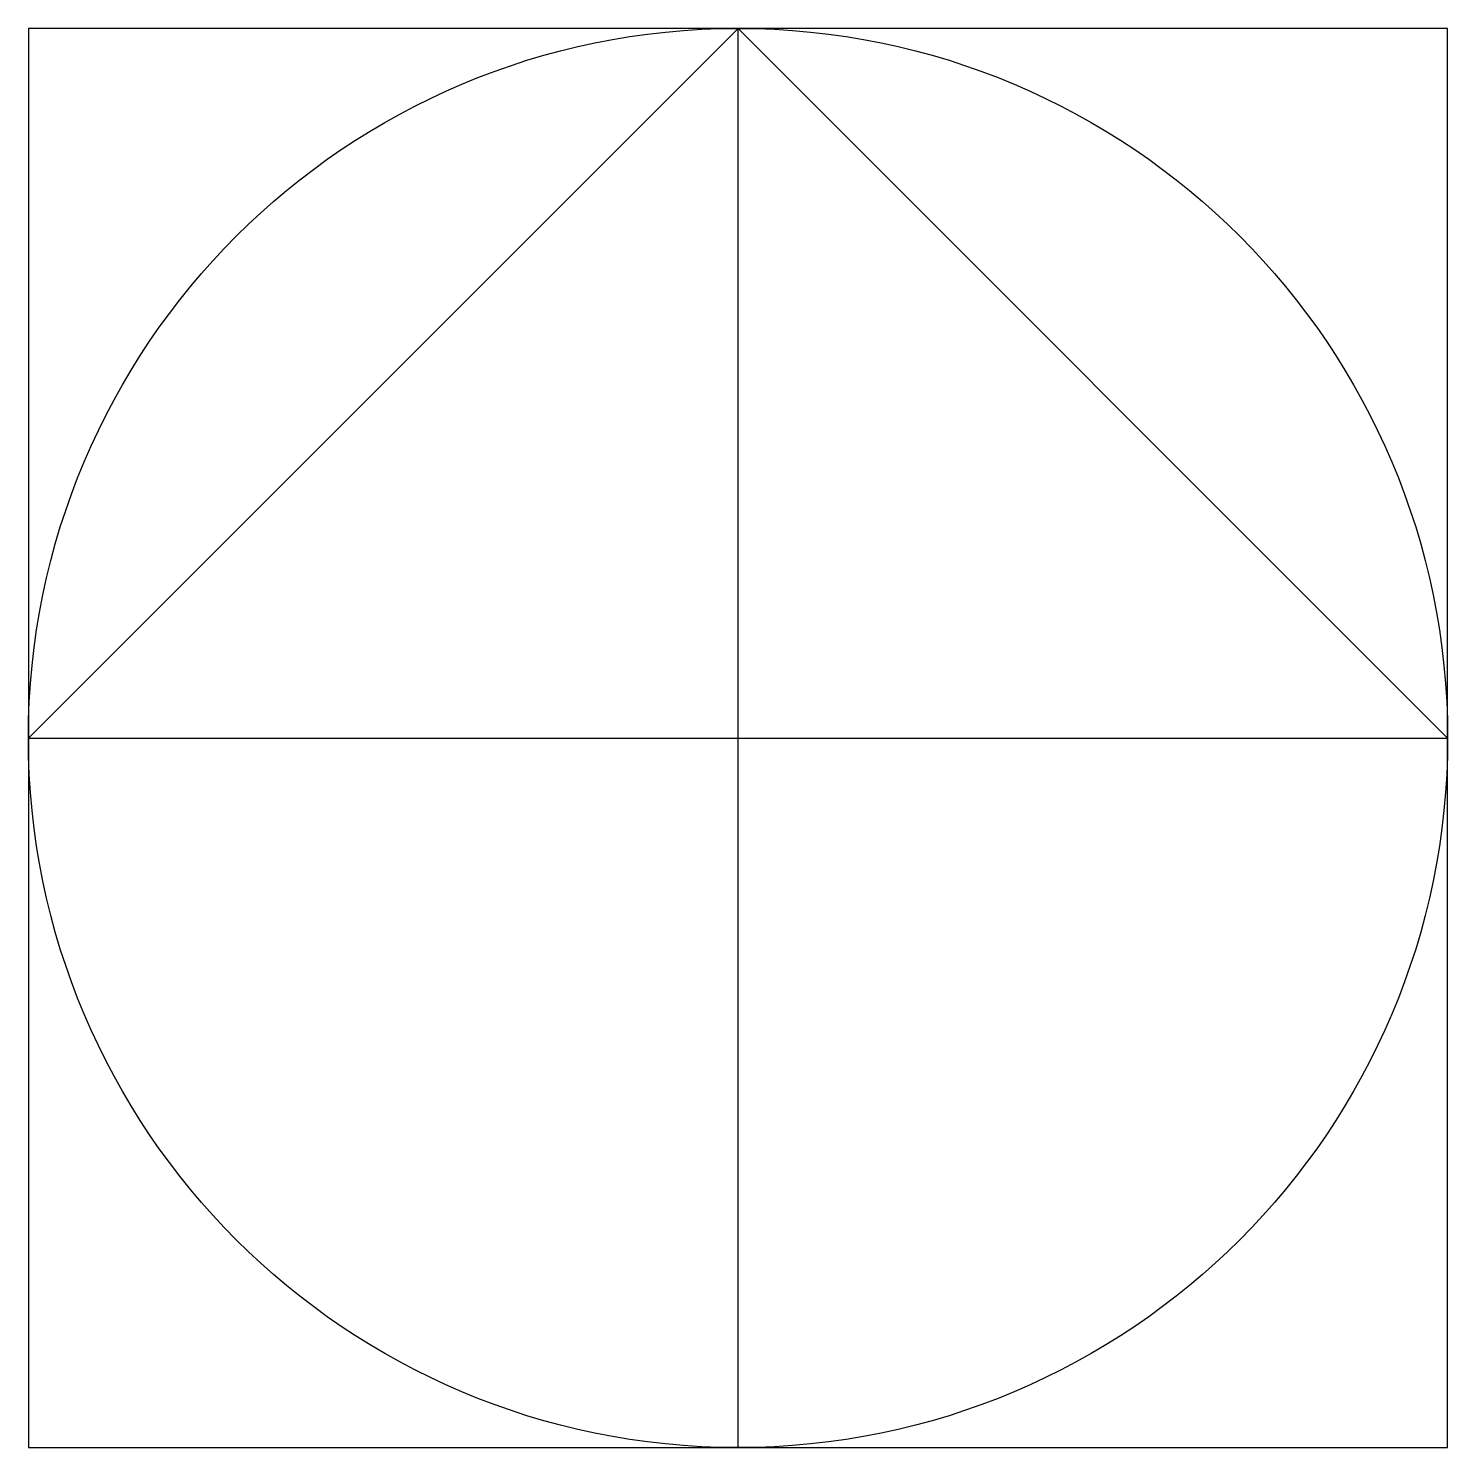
# Model space of a CAD drawing. Extents: x -2 to 2, y -2 to 2.
import ezdxf

# ---------------------------------------------------------------- set-up
doc = ezdxf.new("R2010")
doc.units = 0
doc.header["$LTSCALE"] = 0.2

msp = doc.modelspace()

# ---------------------------------------------------------------- linework, layer by layer
for p, q in [((0, 2), (-2, 0)), ((0, -2), (0, 2)), ((2, 0), (0, 2)), ((-2, 0), (2, 0))]:
    msp.add_line(p, q)
msp.add_lwpolyline([(-2, -2), (2, -2), (2, 2), (-2, 2)], close=True)
msp.add_circle((0, 0), 2)

doc.saveas('drawing.dxf')
